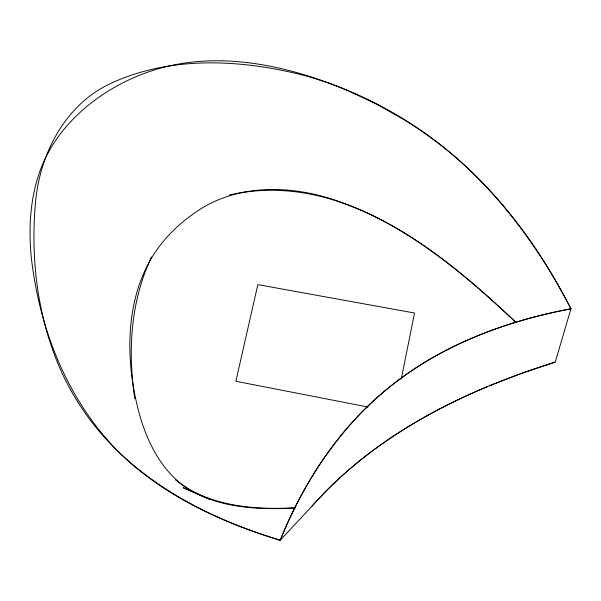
<?xml version="1.0" encoding="UTF-8"?>
<svg xmlns="http://www.w3.org/2000/svg" width="601" height="601" viewBox="0 0 601 601"><rect width="100%" height="100%" fill="white"/><g stroke="black" fill="none" stroke-linecap="round" stroke-linejoin="round"><path stroke-width="0.9" d="M401.243 379.141L414.525 313.016L257.829 284.626L235.87 381.274L367.992 407.02M477.096 177.137A441.074 422.21 -61.2 0 0 403.759 119.546L376.872 104.326L348.888 91.112A485.36 462.252 -65.3 0 0 319.905 79.865C268.88 62.143 212.446 53.466 159.603 68.409A193.364 182.381 -33.8 0 0 121.965 83.299C89.917 99.916 61.49 125.278 45.451 158.01C30.951 188.211 28.157 222.633 31.117 255.62C38.532 324.435 64.269 392.986 111.501 444.462A276.227 264.267 -23.3 0 0 134.083 466.06C176.356 501.565 227.749 524.372 280.224 540.254L311.438 506.793A423.495 392.152 57.9 0 1 320.168 497.207C383.168 430.369 468.69 389.17 555.249 362.072L570.95 308.809C546.354 260.654 515.485 215.376 477.074 177.16M280.224 540.254C304.437 480.004 341.751 423.87 393.527 383.919C444.748 343.689 507.432 320.701 570.95 308.809C539.315 247.522 497.478 190.893 443.703 147.253C402.753 114.656 355.642 89.797 305.165 75.718C241.887 59.349 171.3 55.307 110.689 83.449C64.014 105.243 38.862 155.899 35.234 205.497C30.568 262.539 38.329 321.347 62.316 373.619A285.513 272.651 -22.5 0 0 99.135 431.225C145.697 486.194 212.266 519.685 280.224 540.254C304.872 479.26 342.87 422.608 395.503 382.364C446.505 343.246 508.243 320.664 570.95 308.809M151.384 256.92L145.157 271.93A220.86 215.233 -21.3 0 0 138.643 292.649C129.651 327.199 129.568 363.552 134.782 398.711M311.438 506.793C358.97 452.763 421.369 414.149 487.321 386.661M489.68 385.677L520.849 373.627L555.249 362.072M229.469 194.934C341.255 170.03 439.113 250.241 515.545 321.956M294.956 507.807C253.915 509.994 208.487 506.455 175.282 479.658M295.204 508.04C260.736 509.746 224.248 508.529 193.146 491.903C164.103 475.812 147.726 444.462 139.222 413.488C123.047 353.403 124.407 280.502 170.489 233.428A144.06 139.034 -33.6 0 1 193.101 214.091C236.516 182.02 295.264 184.537 343.569 203.251C409.927 227.584 465.121 274.296 515.673 322.294M194.1 492.429L183.207 487.734L209.336 499.168"/></g></svg>
